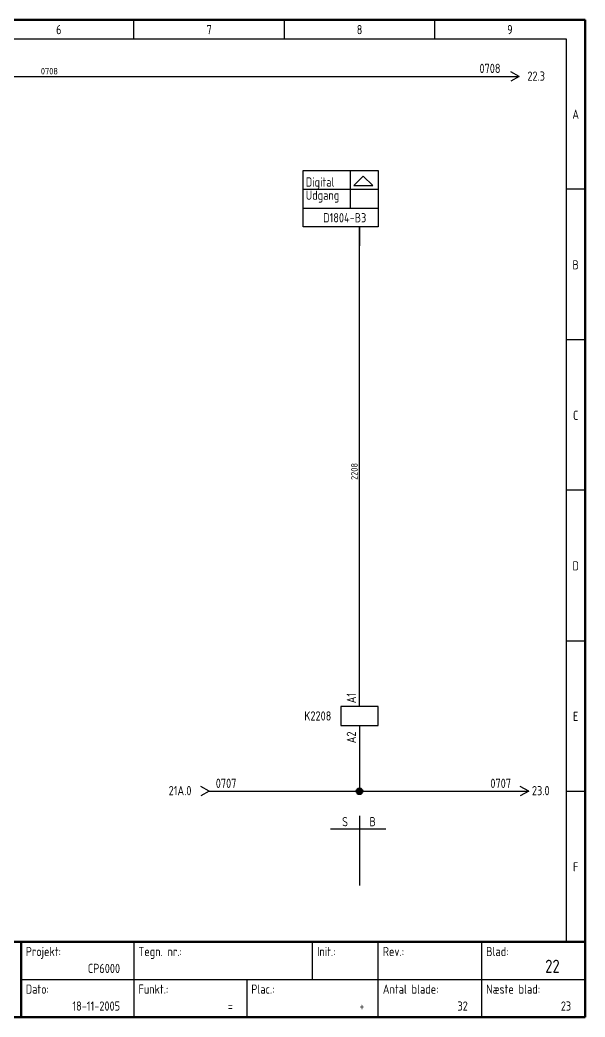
# Model space of a CAD drawing. Header units: millimetres. Extents: x 10 to 410, y 10 to 275.
# Drawn here: x 259.7 to 410, y 10 to 275 of the extents above; entities that cross this region are included whole.
import ezdxf
from ezdxf.enums import TextEntityAlignment as Align

# ---------------------------------------------------------------- set-up
doc = ezdxf.new("R2010")
doc.units = ezdxf.units.MM
doc.linetypes.add('Caddy_Solid', pattern=[0])
doc.styles.add('Caddy_Vectorfont1p', font='isocp___.ttf', dxfattribs={"width": 0.9})

# ---------------------------------------------------------------- blocks, each defined once
blk = doc.blocks.new('Blk1')
at = {"linetype": 'Caddy_Solid', "lineweight": 50}
for p, q in [((10, 275), (410, 275)), ((410, 275), (410, 10)), ((10, 30), (410, 30)), ((260, 30), (260, 10)), ((410, 10), (10, 10))]:
    blk.add_line(p, q, dxfattribs=at)
at = {"linetype": 'Caddy_Solid', "lineweight": 25}
for p, q in [((290, 270), (290, 275)), ((330, 270), (330, 275)), ((370, 270), (370, 275)), ((15, 270), (405, 270)), ((405, 270), (405, 30)), ((410, 230), (405, 230)), ((410, 190), (405, 190)), ((410, 150), (405, 150)), ((405, 110), (410, 110)), ((405, 70), (410, 70)), ((290, 30), (290, 10)), ((337.5, 20), (337.5, 30)), ((355, 20), (355, 30)), ((382.5, 20), (382.5, 30)), ((405, 30), (410, 30)), ((260, 20), (410, 20)), ((320, 20), (320, 10)), ((355, 10), (355, 20)), ((382.5, 10), (382.5, 20))]:
    blk.add_line(p, q, dxfattribs=at)
at = {"lineweight": 25, "style": 'Caddy_Vectorfont1p', "width": 0.9}
for s, p in [('6', (270, 271.2)), ('7', (310, 271.2)), ('8', (350, 271.2)), ('9', (390, 271.2)), ('A', (407.5, 248.7)), ('B', (407.5, 208.7)), ('C', (407.5, 168.7)), ('D', (407.5, 128.7)), ('E', (407.5, 88.7)), ('F', (407.5, 48.7))]:
    blk.add_text(s, height=2.45, dxfattribs=at).set_placement(p, align=Align.CENTER)
for s, p in [('Projekt:', (261.2, 26.2)), ('Tegn. nr.:', (291.2, 26.2)), ('Init.:', (338.7, 26.2)), ('Rev.:', (356.2, 26.2)), ('Blad:', (383.7, 26.2)), ('Dato:', (261.2, 16.2)), ('Funkt.:', (291.2, 16.2)), ('Plac.:', (321.2, 16.2)), ('Antal blade:', (356.2, 16.2)), ('Næste blad:', (383.7, 16.2))]:
    blk.add_text(s, height=2.45, dxfattribs=at).set_placement(p)
for s, p in [('CP6000', (286.3, 21.7)), ('18-11-2005', (286.3, 11.7)), ('+', (351.3, 11.7)), ('32', (378.8, 11.7)), ('23', (406.3, 11.7)), ('=', (316.3, 11.7))]:
    blk.add_text(s, height=2.45, dxfattribs=at).set_placement(p, align=Align.RIGHT)
at = {"lineweight": 35, "style": 'Caddy_Vectorfont1p', "width": 0.9}
blk.add_text('22', height=3.5, dxfattribs=at).set_placement((403.25, 21.75), align=Align.RIGHT)
blk = doc.blocks.new('Blk37')
at = {"linetype": 'Caddy_Solid', "lineweight": 25}
for p, q in [((350, 92.5), (350, 95)), ((355, 92.5), (345, 92.5)), ((345, 92.5), (345, 87.5)), ((355, 87.5), (355, 92.5)), ((345, 87.5), (355, 87.5)), ((350, 87.5), (350, 85))]:
    blk.add_line(p, q, dxfattribs=at)
at = {"lineweight": 25, "style": 'Caddy_Vectorfont1p', "width": 0.9}
blk.add_attdef('$TAG175000_00', (349.05, 93.4), '', height=2.45, rotation=90, dxfattribs=at)
for tag, p in [('$TAG160010', (342.5, 88.8)), ('$TAG160030', (342.5, 85.3))]:
    blk.add_attdef(tag, text='', height=2.45, dxfattribs=at).set_placement(p, align=Align.RIGHT)
blk.add_attdef('$TAG175000_01', text='', height=2.45, rotation=90, dxfattribs=at).set_placement((349.05, 85.9), align=Align.RIGHT)
at = {"lineweight": 25, "style": 'Caddy_Vectorfont1p', "width": 0.9, "flags": 1}
blk.add_attdef('$TAG160040', text='', height=2.45, dxfattribs=at).set_placement((342.5, 81.8), align=Align.RIGHT)
blk = doc.blocks.new('Blk38')
at = {"linetype": 'Caddy_Solid', "lineweight": 25}
for q in [(307.75, 71.25), (307.75, 68.75)]:
    blk.add_line((310, 70), q, dxfattribs=at)
at = {"lineweight": 25, "style": 'Caddy_Vectorfont1p', "width": 0.9, "flags": 1}
for tag, p in [('$TAG140020', (311.76, 77.9)), ('$TAG140050', (311.76, 74.4))]:
    blk.add_attdef(tag, p, '', height=2.45, dxfattribs=at)
at = {"lineweight": 25, "style": 'Caddy_Vectorfont1p', "width": 0.9}
blk.add_attdef('$TAG160010', (311.76, 70.9), '', height=2.45, dxfattribs=at)
blk.add_attdef('$TAG160500', text='', height=2.45, dxfattribs=at).set_placement((305.29, 68.95), align=Align.RIGHT)
blk = doc.blocks.new('Blk39')
at = {"linetype": 'Caddy_Solid', "lineweight": 25}
for q in [(392.75, 71.25), (392.75, 68.75)]:
    blk.add_line((395, 70), q, dxfattribs=at)
at = {"lineweight": 25, "style": 'Caddy_Vectorfont1p', "width": 0.9, "flags": 1}
for tag, p in [('$TAG140020', (390.29, 77.9)), ('$TAG140050', (390.29, 74.4))]:
    blk.add_attdef(tag, text='', height=2.45, dxfattribs=at).set_placement(p, align=Align.RIGHT)
at = {"lineweight": 25, "style": 'Caddy_Vectorfont1p', "width": 0.9}
blk.add_attdef('$TAG160010', text='', height=2.45, dxfattribs=at).set_placement((390.29, 70.9), align=Align.RIGHT)
blk.add_attdef('$TAG160500', (395.87, 68.95), '', height=2.45, dxfattribs=at)
blk = doc.blocks.new('Blk41')
at = {"linetype": 'Caddy_Solid', "lineweight": 25}
for p, q in [((390, 260), (392.5, 260)), ((392.5, 260), (390.25, 261.25)), ((392.5, 260), (390.25, 258.75))]:
    blk.add_line(p, q, dxfattribs=at)
at = {"lineweight": 25, "style": 'Caddy_Vectorfont1p', "width": 0.9}
blk.add_attdef('$TAG160010', text='', height=2.45, dxfattribs=at).set_placement((387.5, 260.9), align=Align.RIGHT)
blk.add_attdef('$TAG160500', (394.65, 258.85), '', height=2.45, dxfattribs=at)
blk = doc.blocks.new('Blk47')
at = {"linetype": 'Caddy_Solid', "lineweight": 25}
for p, q in [((335, 235), (355, 235)), ((335, 220), (335, 235)), ((355, 235), (355, 220)), ((355, 220), (335, 220))]:
    blk.add_line(p, q, dxfattribs=at)
blk = doc.blocks.new('Blk46')
at = {"linetype": 'Caddy_Solid', "lineweight": 25}
for p, q in [((347.5, 235), (347.5, 225)), ((351, 233.5), (348.5, 231)), ((353.5, 231), (351, 233.5)), ((348.5, 231), (353.5, 231)), ((335, 230), (355, 230)), ((335, 225), (355, 225)), ((350, 220), (350, 215))]:
    blk.add_line(p, q, dxfattribs=at)
blk.add_blockref('Blk47', (0, 0, 1))
at = {"lineweight": 25, "style": 'Caddy_Vectorfont1p', "width": 0.9}
for s, p in [('Digital', (335.7, 230.7)), ('Udgang', (335.7, 227.2))]:
    blk.add_text(s, height=2.45, dxfattribs=at).set_placement(p)
at = {"lineweight": 25, "style": 'Caddy_Vectorfont1p', "width": 0.9, "flags": 1}
blk.add_attdef('$TAG160010', text='', height=2.45, dxfattribs=at).set_placement((328.46, 225.55), align=Align.RIGHT)
at = {"lineweight": 25, "style": 'Caddy_Vectorfont1p', "width": 0.9}
for tag, p in [('$TAG175100', (351.8, 221.2)), ('$TAG175110', (331.8, 218.7)), ('$TAG175120', (331.8, 215.2)), ('$TAG160500', (328.46, 211.55))]:
    blk.add_attdef(tag, text='', height=2.45, dxfattribs=at).set_placement(p, align=Align.RIGHT)
blk.add_attdef('$TAG175000_00', text='', height=2.45, rotation=90, dxfattribs=at).set_placement((349.05, 215.9), align=Align.RIGHT)
blk = doc.blocks.new('Blk62')
at = {"linetype": 'Caddy_Solid', "lineweight": 25}
for p, q in [((350, 63.5), (350, 45)), ((342.3, 60), (357, 60))]:
    blk.add_line(p, q, dxfattribs=at)
at = {"lineweight": 25, "style": 'Caddy_Vectorfont1p', "width": 0.9}
for s, p in [('S', (346.15, 60.7)), ('B', (353.5, 60.7))]:
    blk.add_text(s, height=2.45, dxfattribs=at).set_placement(p, align=Align.CENTER)

msp = doc.modelspace()

# ---------------------------------------------------------------- linework, layer by layer
at = {"linetype": 'Caddy_Solid', "lineweight": 25}
for p, q in [((145, 260), (390, 260)), ((350, 215), (350, 220)), ((350, 95), (350, 215)), ((350, 85), (350, 70)), ((310, 70), (350, 70)), ((350, 70), (395, 70))]:
    msp.add_line(p, q, dxfattribs=at)
at = {"lineweight": 40}
for radius in [0.8, 0.6, 0.4]:
    msp.add_circle((350, 70), radius, dxfattribs=at)

# ---------------------------------------------------------------- block references
for name in ['Blk1', 'Blk62']:
    msp.add_blockref(name, (0, 0, 1))
ref = msp.add_blockref('Blk41', (0, 0, 1))
ref.add_attrib('$TAG160010', '0708', dxfattribs={"lineweight": 25, "height": 2.45, "style": 'Caddy_Vectorfont1p', "width": 0.9}).set_placement((387.5, 260.9), align=Align.RIGHT)
ref.add_attrib('$TAG160500', '22.3', (394.65, 258.85), dxfattribs={"lineweight": 25, "height": 2.45, "style": 'Caddy_Vectorfont1p', "width": 0.9})
ref = msp.add_blockref('Blk46', (0, 0, 1))
ref.add_attrib('$TAG175100', 'D1804-B3', dxfattribs={"lineweight": 25, "height": 2.45, "style": 'Caddy_Vectorfont1p', "width": 0.9}).set_placement((351.8, 221.2), align=Align.RIGHT)
ref = msp.add_blockref('Blk37', (0, 0, 1))
ref.add_attrib('$TAG160010', 'K2208', dxfattribs={"lineweight": 25, "height": 2.45, "style": 'Caddy_Vectorfont1p', "width": 0.9}).set_placement((342.5, 88.8), align=Align.RIGHT)
ref.add_attrib('$TAG175000_00', 'A1', (349.05, 93.4), dxfattribs={"lineweight": 25, "height": 2.45, "rotation": 90, "style": 'Caddy_Vectorfont1p', "width": 0.9})
ref.add_attrib('$TAG175000_01', 'A2', dxfattribs={"lineweight": 25, "height": 2.45, "rotation": 90, "style": 'Caddy_Vectorfont1p', "width": 0.9}).set_placement((349.05, 85.9), align=Align.RIGHT)
ref = msp.add_blockref('Blk38', (0, 0, 1))
ref.add_attrib('$TAG160010', '0707', (311.76, 70.9), dxfattribs={"lineweight": 25, "height": 2.45, "style": 'Caddy_Vectorfont1p', "width": 0.9})
ref.add_attrib('$TAG160500', '21A.0', dxfattribs={"lineweight": 25, "height": 2.45, "style": 'Caddy_Vectorfont1p', "width": 0.9}).set_placement((305.29, 68.95), align=Align.RIGHT)
ref = msp.add_blockref('Blk39', (0, 0, 1))
ref.add_attrib('$TAG160010', '0707', dxfattribs={"lineweight": 25, "height": 2.45, "style": 'Caddy_Vectorfont1p', "width": 0.9}).set_placement((390.29, 70.9), align=Align.RIGHT)
ref.add_attrib('$TAG160500', '23.0', (395.87, 68.95), dxfattribs={"lineweight": 25, "height": 2.45, "style": 'Caddy_Vectorfont1p', "width": 0.9})

# ---------------------------------------------------------------- texts
at = {"lineweight": 25, "style": 'Caddy_Vectorfont1p', "width": 0.9}
msp.add_text('0708', height=1.75, dxfattribs=at).set_placement((267.5, 260.5), align=Align.CENTER)
msp.add_text('2208', height=1.75, rotation=90, dxfattribs=at).set_placement((349.5, 155), align=Align.CENTER)

doc.saveas('drawing.dxf')
